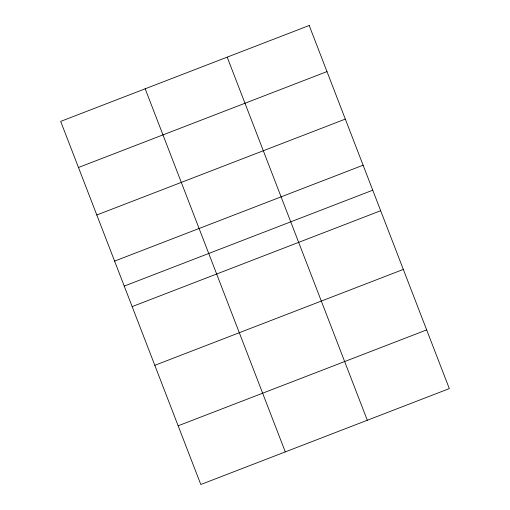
<?xml version="1.0" encoding="UTF-8"?>
<svg xmlns="http://www.w3.org/2000/svg" width="510" height="510" viewBox="0 0 510 510"><rect width="100%" height="100%" fill="white"/><g stroke="black" fill="none" stroke-linecap="round" stroke-linejoin="round"><path stroke-width="0.76" d="M78.476 167.497L326.993 71.604M96.804 214.997L345.321 119.104M114.597 261.101L363.114 165.208M124.236 286.091L372.753 190.198M132.16 306.618L380.677 210.726M154.81 365.319L403.327 269.427M178.143 425.799L426.666 329.906M227.192 57.145L367.302 420.253M145.184 88.791L285.294 451.898M309.2 25.5L60.684 121.393L200.8 484.5L449.316 388.607L309.2 25.5"/></g></svg>
